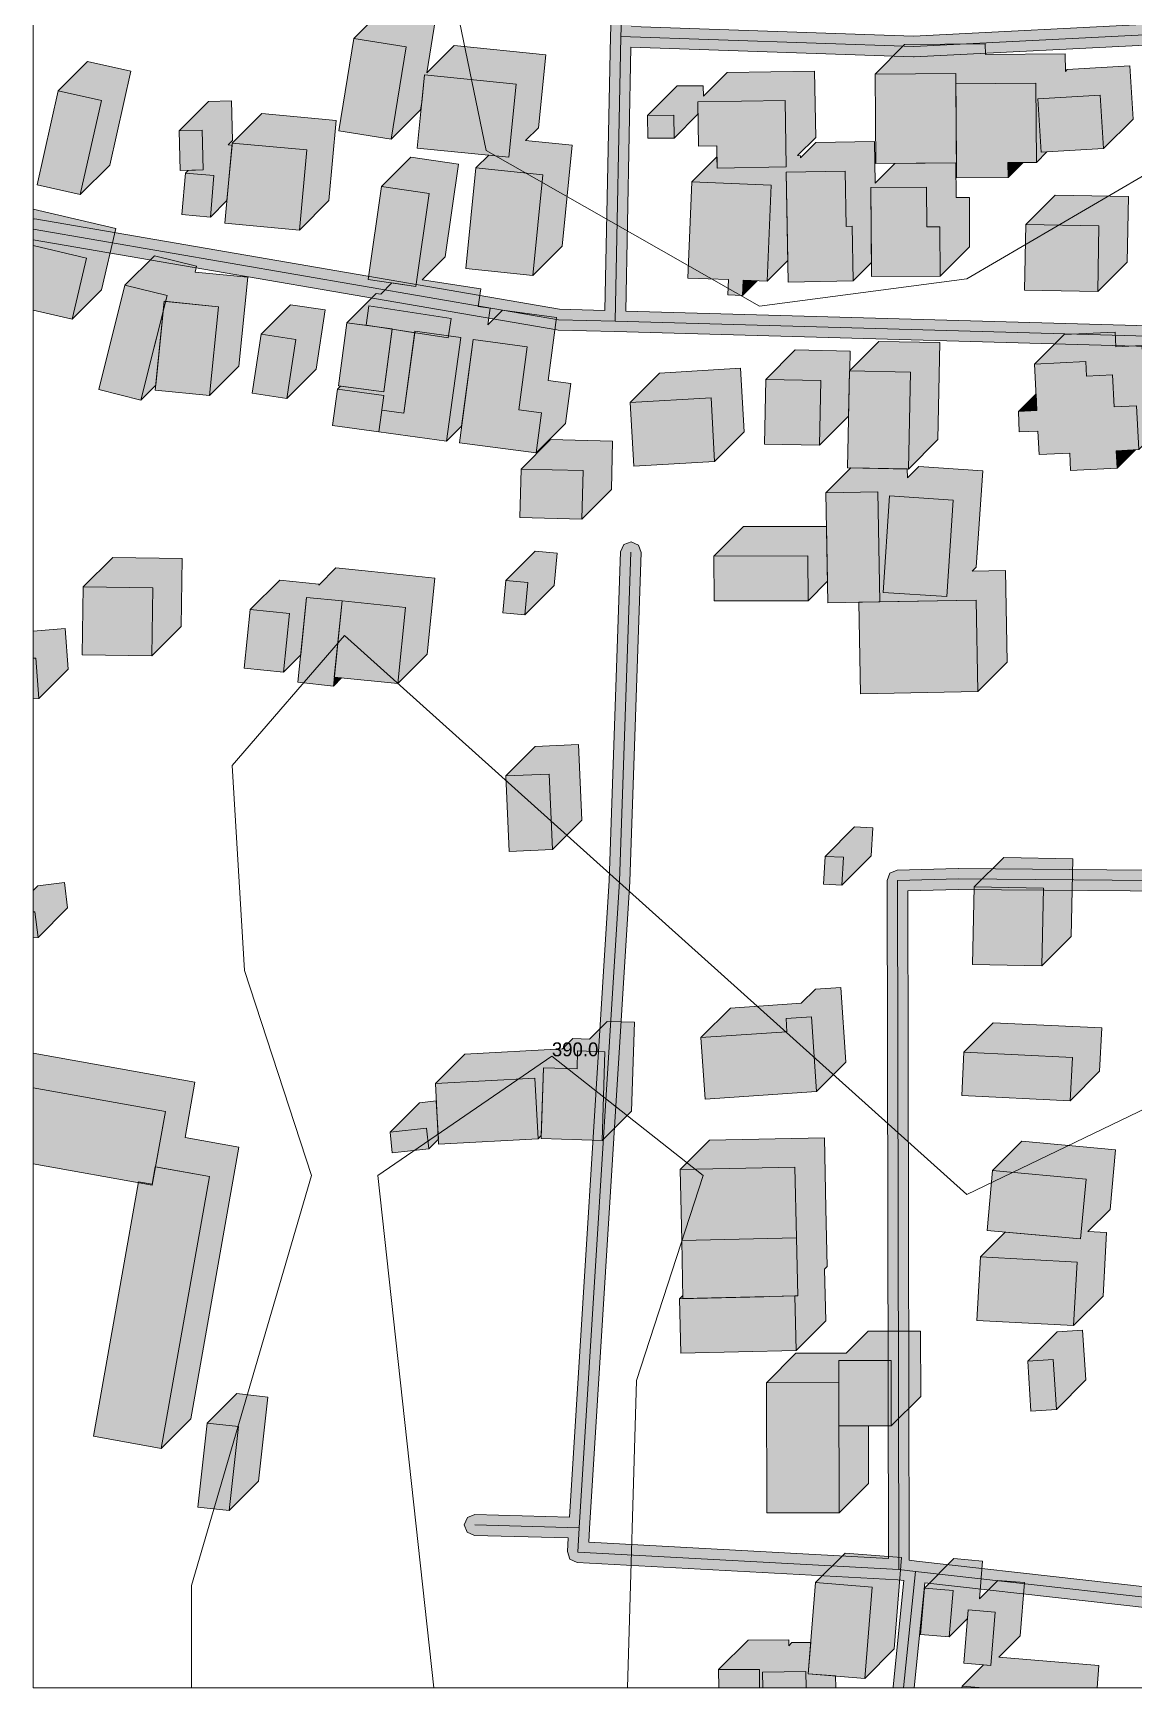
# Model space of a CAD drawing. Header units: metres. Extents: x 0 to 1017, y 0 to 414.
# Drawn here: x 0 to 158.7, y 0 to 238.6 of the extents above; entities that cross this region are included whole.
import ezdxf

# ---------------------------------------------------------------- set-up
doc = ezdxf.new("R2010")
doc.units = ezdxf.units.M
doc.header["$MEASUREMENT"] = 0
for name, color, linetype, lineweight, true_color in [('TPX_BUILDINGS', 7, 'CONTINUOUS', 0, 0x000000), ('TPX_BUILDINGS_HATCH', 7, 'CONTINUOUS', 0, 0xf0f0f0), ('TPX_BUILDINGS_SHADOWS_HATCH', 7, 'CONTINUOUS', 0, 0x000000), ('TPX_BUILDINGS_SHADOWS_OUTLINES', 7, 'CONTINUOUS', 0, 0x000000), ('TPX_FRAME_PROJECT', 7, 'CONTINUOUS', 0, 0x000000), ('TPX_RELIEF_CONTOUR_LINES', 7, 'CONTINUOUS', 0, 0x969696), ('TPX_RELIEF_CONTOUR_LINES_TEXT', 7, 'CONTINUOUS', 0, 0x000000), ('TPX_ROADS_AXES', 7, 'CONTINUOUS', 0, 0x323232), ('TPX_ROADS_CONTOURS', 7, 'CONTINUOUS', 0, 0x646464), ('TPX_ROADS_HATCH', 7, 'CONTINUOUS', 0, 0xc8c8c8)]:
    doc.layers.add(name, color=color, linetype=linetype, lineweight=lineweight, true_color=true_color)

msp = doc.modelspace()

# ---------------------------------------------------------------- hatches: boundary and pattern name
at = {"layer": 'TPX_BUILDINGS_HATCH'}
for points in [[(46.24, 237.84), (44.07, 224.52), (51.64, 223.29), (53.82, 236.61), (46.24, 237.84)], [(56.46, 232.57), (55.4, 222.03), (68.62, 220.71), (69.67, 231.24), (56.46, 232.57)], [(133.08, 232.79), (121.42, 232.7), (121.51, 219.79), (133.16, 219.88), (133.08, 232.79)], [(3.62, 230.27), (0.58, 216.73), (6.81, 215.33), (9.85, 228.87), (3.62, 230.27)], [(144.6, 231.36), (133.08, 231.27), (133.17, 217.72), (140.59, 217.77), (140.57, 219.93), (144.68, 219.96), (144.6, 231.36)], [(153.9, 229.66), (144.89, 229.1), (145.37, 221.41), (154.38, 221.97), (153.9, 229.66)], [(92.41, 226.76), (88.62, 226.73), (88.64, 223.44), (92.43, 223.46), (92.41, 226.76)], [(108.45, 228.89), (95.84, 228.67), (95.96, 222.29), (98.6, 222.33), (98.65, 219.14), (108.62, 219.32), (108.45, 228.89)], [(24.38, 224.59), (21.06, 224.5), (21.2, 218.77), (24.52, 218.86), (24.38, 224.59)], [(28.73, 222.75), (27.66, 211.19), (38.4, 210.2), (39.46, 221.76), (28.73, 222.75)], [(21.97, 218.4), (21.47, 212.42), (25.56, 212.08), (26.06, 218.05), (21.97, 218.4)], [(63.86, 219.15), (62.39, 204.64), (72.05, 203.66), (73.52, 218.17), (63.86, 219.15)], [(95, 217.14), (94.43, 203.28), (100.28, 203.05), (100.19, 200.87), (102.31, 200.78), (102.39, 202.96), (105.87, 202.83), (106.44, 216.68), (95, 217.14)], [(117.11, 218.71), (108.62, 218.57), (108.9, 202.71), (118.26, 202.87), (118.12, 210.74), (117.25, 210.72), (117.11, 218.71)], [(50.23, 216.46), (48.3, 203.05), (55.19, 202.08), (57.13, 215.48), (50.23, 216.46)], [(128.84, 216.38), (120.83, 216.34), (120.9, 203.5), (130.82, 203.54), (130.78, 210.67), (128.87, 210.65), (128.84, 216.38)], [(143.16, 210.98), (142.99, 201.52), (153.54, 201.33), (153.71, 210.79), (143.16, 210.98)], [(0, 207.98), (0, 198.66), (5.62, 197.34), (7.69, 206.17), (0, 207.98)], [(13.25, 202.26), (9.47, 187.2), (15.52, 185.69), (19.32, 200.75), (13.25, 202.26)], [(18.89, 199.93), (17.6, 187.11), (25.43, 186.33), (26.72, 199.15), (18.89, 199.93)], [(48.44, 199.28), (48.01, 196.48), (59.87, 194.66), (60.3, 197.47), (48.44, 199.28)], [(45.23, 196.83), (44.02, 187.73), (50.57, 186.86), (51.78, 195.96), (45.23, 196.83)], [(32.89, 195.2), (31.6, 186.66), (36.6, 185.91), (37.89, 194.44), (32.89, 195.2)], [(50.3, 184.23), (49.86, 181.1), (59.63, 179.76), (61.68, 194.7), (55.07, 195.61), (53.44, 183.81), (50.3, 184.23)], [(63.46, 194.4), (61.48, 179.54), (72.53, 178.06), (73.3, 183.84), (70.03, 184.27), (71.24, 193.36), (63.46, 194.4)], [(144.76, 184.17), (142.08, 184.04), (142.22, 181.09), (144.91, 181.22), (145.08, 177.83), (149.49, 178.05), (149.62, 175.55), (156.34, 175.88), (156.21, 178.38), (159.46, 178.54), (159.14, 184.87), (155.91, 184.72), (155.68, 189.32), (151.9, 189.13), (151.8, 191.24), (144.43, 190.88), (144.76, 184.17)], [(105.67, 188.66), (105.49, 179.35), (113.4, 179.2), (113.58, 188.52), (105.67, 188.66)], [(117.72, 189.89), (117.44, 175.92), (126.24, 175.74), (126.51, 189.73), (117.72, 189.89)], [(43.88, 187.27), (43.16, 182.02), (49.86, 181.1), (50.58, 186.35), (43.88, 187.27)], [(97.76, 186.02), (86.11, 185.35), (86.63, 176.18), (98.28, 176.85), (97.76, 186.02)], [(70.38, 175.74), (70.21, 168.75), (79.15, 168.53), (79.33, 175.52), (70.38, 175.74)], [(121.81, 172.45), (114.32, 172.3), (114.62, 156.45), (122.12, 156.59), (121.81, 172.45)], [(123.5, 171.87), (122.58, 157.96), (131.78, 157.36), (132.7, 171.26), (123.5, 171.87)], [(111.74, 163.24), (98.19, 163.2), (98.21, 156.72), (111.76, 156.75), (111.74, 163.24)], [(7.23, 158.76), (7.08, 148.96), (17.11, 148.81), (17.26, 158.62), (7.23, 158.76)], [(68.18, 159.66), (67.75, 154.99), (70.9, 154.7), (71.33, 159.37), (68.18, 159.66)], [(31.32, 155.5), (30.46, 147.04), (36.12, 146.47), (36.98, 154.92), (31.32, 155.5)], [(39.44, 157.24), (38.2, 144.99), (43.32, 144.46), (44.56, 156.72), (39.44, 157.24)], [(44.56, 156.72), (43.44, 145.72), (52.58, 144.8), (53.7, 155.79), (44.56, 156.72)], [(135.99, 156.85), (119.07, 156.53), (119.32, 143.33), (136.24, 143.65), (135.99, 156.85)], [(0, 148.46), (0, 142.61), (0.81, 142.67), (0.38, 148.49), (0, 148.46)], [(74.42, 131.77), (68.18, 131.5), (68.66, 120.61), (74.89, 120.88), (74.42, 131.77)], [(114.21, 119.9), (113.98, 115.91), (116.64, 115.75), (116.87, 119.76), (114.21, 119.9)], [(135.73, 115.5), (135.49, 104.29), (145.45, 104.09), (145.69, 115.3), (135.73, 115.5)], [(0, 111.88), (0, 108.13), (0.73, 108.22), (0.27, 111.91), (0, 111.88)], [(108.7, 94.61), (96.31, 93.77), (96.92, 84.9), (112.97, 86), (112.23, 96.77), (108.58, 96.51), (108.7, 94.61)], [(73.61, 89.39), (73.27, 79.21), (82.05, 78.93), (82.47, 91.73), (78.52, 91.86), (78.44, 89.24), (73.61, 89.39)], [(134.22, 91.66), (133.91, 85.41), (149.56, 84.66), (149.87, 90.91), (134.22, 91.66)], [(0, 86.53), (0, 75.58), (17.19, 72.5), (19.09, 83.11), (0, 86.53)], [(72.34, 87.9), (58.01, 87.13), (58.48, 78.4), (72.82, 79.18), (72.34, 87.9)], [(56.74, 80.7), (51.49, 80.14), (51.8, 77.17), (57.06, 77.74), (56.74, 80.7)], [(15.21, 72.98), (8.69, 36.28), (18.49, 34.54), (25.45, 73.75), (17.59, 75.15), (17.15, 72.63), (15.21, 72.98)], [(109.87, 75.09), (93.32, 74.73), (93.55, 64.51), (110.1, 64.87), (109.87, 75.09)], [(138.35, 74.58), (137.57, 65.97), (151.06, 64.73), (151.85, 73.34), (138.35, 74.58)], [(110.1, 64.87), (93.55, 64.51), (93.72, 56.16), (110.27, 56.52), (110.1, 64.87)], [(136.61, 62.15), (136.11, 52.98), (150.05, 52.24), (150.54, 61.4), (136.61, 62.15)], [(109.86, 56.53), (93.21, 56.1), (93.41, 48.25), (110.06, 48.67), (109.86, 56.53)], [(123.74, 47.21), (116.19, 47.2), (116.21, 37.77), (123.75, 37.79), (123.74, 47.21)], [(147.1, 47.35), (143.43, 47.12), (143.89, 39.92), (147.56, 40.15), (147.1, 47.35)], [(116.19, 44.03), (105.75, 44.01), (105.8, 25.22), (116.24, 25.25), (116.19, 44.03)], [(25.12, 38.19), (23.78, 26.08), (28.28, 25.59), (29.62, 37.69), (25.12, 38.19)], [(112.85, 15.19), (111.78, 2.04), (119.94, 1.37), (121.01, 14.54), (112.85, 15.19)], [(128.55, 14.4), (127.99, 7.7), (132.12, 7.35), (132.68, 14.05), (128.55, 14.4)], [(134.86, 11.24), (134.24, 3.56), (138.11, 3.25), (138.74, 10.93), (134.86, 11.24)], [(104.73, 2.67), (98.86, 2.64), (98.87, 0), (104.74, 0), (104.73, 2.67)], [(111.43, 2.36), (105.2, 2.29), (105.23, 0), (111.46, 0), (111.43, 2.36)], [(133.97, 0.25), (133.95, 0), (137.05, 0), (133.97, 0.25)]]:
    msp.add_hatch(color=256, dxfattribs=at).paths.add_polyline_path(points)
at = {"layer": 'TPX_BUILDINGS_SHADOWS_HATCH'}
for points in [[(50.48, 242.09), (46.24, 237.84), (53.82, 236.61), (51.64, 223.29), (55.89, 227.53), (56.06, 228.61), (56.46, 232.57), (69.67, 231.24), (68.62, 220.71), (65.71, 221), (63.86, 219.15), (73.52, 218.17), (72.05, 203.66), (76.29, 207.9), (77.76, 222.42), (71.01, 223.1), (72.86, 224.95), (73.92, 235.48), (60.7, 236.81), (56.76, 232.87), (58.03, 240.66), (54.17, 241.04), (54.22, 241.48), (50.48, 242.09)], [(125.66, 236.94), (121.42, 232.7), (133.08, 232.79), (133.09, 231.27), (144.6, 231.36), (144.68, 219.96), (146.19, 221.46), (145.37, 221.41), (144.89, 229.1), (153.9, 229.66), (154.38, 221.97), (158.62, 226.21), (158.14, 233.9), (149.13, 233.34), (148.86, 233.07), (148.84, 235.6), (137.33, 235.51), (137.32, 237.03), (125.66, 236.94)], [(7.87, 234.51), (3.62, 230.27), (9.85, 228.87), (6.81, 215.33), (11.06, 219.57), (14.1, 233.11), (7.87, 234.51)], [(92.86, 230.98), (88.62, 226.73), (92.41, 226.76), (92.43, 223.46), (95.88, 226.9), (95.84, 228.67), (108.45, 228.89), (108.62, 219.32), (98.65, 219.14), (98.62, 220.76), (95, 217.14), (106.44, 216.68), (105.87, 202.83), (108.85, 205.8), (108.62, 218.57), (117.11, 218.71), (117.25, 210.72), (118.12, 210.74), (118.26, 202.87), (120.89, 205.5), (120.83, 216.34), (128.84, 216.38), (128.87, 210.65), (130.78, 210.67), (130.82, 203.54), (135.06, 207.78), (135.02, 214.91), (133.11, 214.9), (133.09, 219.87), (124.29, 219.81), (121.45, 216.97), (121.35, 222.95), (112.87, 222.81), (110.67, 220.61), (110.68, 220.92), (110.24, 220.94), (112.86, 223.56), (112.69, 233.13), (100.09, 232.92), (96.66, 229.49), (96.65, 231), (92.86, 230.98)], [(25.3, 228.75), (21.06, 224.5), (24.38, 224.59), (24.52, 218.86), (22.37, 218.81), (21.97, 218.4), (26.06, 218.05), (25.56, 212.08), (27.96, 214.48), (28.7, 222.43), (28.14, 222.48), (28.77, 223.11), (28.62, 228.84), (25.3, 228.75)], [(32.97, 226.99), (28.73, 222.75), (39.46, 221.76), (38.4, 210.2), (42.64, 214.44), (43.7, 226), (32.97, 226.99)], [(49.47, 201.07), (45.23, 196.83), (48.98, 196.33), (48.01, 196.48), (48.44, 199.28), (60.3, 197.47), (59.92, 194.94), (61.68, 194.7), (59.63, 179.76), (61.8, 181.93), (63.46, 194.4), (71.24, 193.36), (70.03, 184.27), (73.3, 183.84), (72.53, 178.06), (76.78, 182.3), (77.55, 188.08), (74.28, 188.52), (75.49, 197.61), (67.71, 198.64), (65.59, 196.53), (65.92, 198.94), (64.16, 199.18), (64.55, 201.71), (56.11, 203), (59.43, 206.32), (61.37, 219.72), (54.48, 220.7), (50.23, 216.46), (57.13, 215.48), (55.19, 202.08), (51.73, 202.57), (50.14, 200.98), (49.47, 201.07)], [(142.77, 219.95), (140.57, 219.93), (140.59, 217.77), (142.77, 219.95)], [(147.4, 215.22), (143.16, 210.98), (153.71, 210.79), (153.54, 201.33), (157.78, 205.57), (157.95, 215.03), (147.4, 215.22)], [(0, 213.22), (0, 207.98), (7.69, 206.17), (5.62, 197.34), (9.86, 201.59), (11.94, 210.42), (0, 213.22)], [(17.49, 206.5), (13.25, 202.26), (19.32, 200.75), (19.1, 199.91), (26.72, 199.15), (25.43, 186.33), (29.68, 190.57), (30.96, 203.39), (23.35, 204.15), (23.56, 204.99), (17.49, 206.5)], [(102.39, 202.96), (102.31, 200.78), (104.41, 202.88), (102.39, 202.96)], [(16.78, 190.68), (15.52, 185.69), (17.68, 187.84), (18.74, 198.45), (16.78, 190.68)], [(37.13, 199.44), (32.89, 195.2), (37.89, 194.44), (36.6, 185.91), (40.84, 190.15), (42.13, 198.69), (37.13, 199.44)], [(44.31, 187.7), (43.88, 187.27), (50.58, 186.35), (49.86, 181.11), (50.3, 184.23), (53.44, 183.81), (55.04, 195.4), (51.77, 195.9), (50.57, 186.86), (44.31, 187.7)], [(109.91, 192.91), (105.67, 188.66), (113.58, 188.52), (113.4, 179.2), (117.59, 183.38), (117.72, 189.89), (126.51, 189.73), (126.24, 175.74), (130.48, 179.99), (130.75, 193.97), (121.96, 194.14), (117.77, 189.95), (117.83, 192.76), (109.91, 192.91)], [(148.68, 195.13), (144.43, 190.88), (151.8, 191.24), (151.9, 189.13), (155.68, 189.32), (155.91, 184.72), (159.14, 184.87), (159.46, 178.54), (163.7, 182.78), (163.39, 189.12), (160.15, 188.96), (159.93, 193.56), (156.14, 193.37), (156.04, 195.48), (148.68, 195.13)], [(90.35, 189.59), (86.11, 185.35), (97.76, 186.02), (98.28, 176.85), (102.52, 181.09), (102, 190.27), (90.35, 189.59)], [(144.64, 186.6), (142.08, 184.04), (144.76, 184.17), (144.64, 186.6)], [(74.63, 179.98), (70.38, 175.74), (79.33, 175.52), (79.15, 168.53), (83.4, 172.78), (83.57, 179.76), (74.63, 179.98)], [(158.97, 178.51), (156.21, 178.38), (156.34, 175.88), (158.97, 178.51)], [(102.43, 167.45), (98.19, 163.2), (111.74, 163.24), (111.76, 156.75), (114.56, 159.56), (114.42, 167.47), (102.43, 167.45)], [(11.48, 163.01), (7.23, 158.76), (17.26, 158.62), (17.11, 148.81), (21.35, 153.05), (21.5, 162.86), (11.48, 163.01)], [(72.42, 163.9), (68.18, 159.66), (71.33, 159.37), (70.9, 154.7), (75.14, 158.94), (75.57, 163.61), (72.42, 163.9)], [(35.56, 159.74), (31.32, 155.5), (36.98, 154.92), (36.12, 146.47), (38.6, 148.95), (39.44, 157.24), (44.56, 156.72), (53.7, 155.79), (52.58, 144.8), (56.82, 149.04), (57.94, 160.03), (48.8, 160.96), (43.68, 161.48), (41.2, 159), (41.22, 159.16), (35.56, 159.74)], [(0, 152.38), (0, 148.46), (0.38, 148.49), (0.81, 142.67), (5.05, 146.91), (4.62, 152.73), (0, 152.38)], [(43.45, 145.72), (43.32, 144.46), (44.48, 145.62), (43.45, 145.72)], [(72.42, 135.74), (68.18, 131.5), (74.42, 131.77), (74.89, 120.88), (79.14, 125.12), (78.66, 136.02), (72.42, 135.74)], [(118.46, 124.15), (114.21, 119.9), (116.87, 119.76), (116.64, 115.75), (120.88, 119.99), (121.11, 124), (118.46, 124.15)], [(139.97, 119.74), (135.73, 115.5), (145.69, 115.3), (145.45, 104.09), (149.7, 108.33), (149.93, 119.54), (139.97, 119.74)], [(0, 114.99), (0, 111.88), (0.27, 111.91), (0.73, 108.22), (4.97, 112.46), (4.51, 116.15), (0.69, 115.67), (0, 114.99)], [(100.55, 98.01), (96.31, 93.77), (108.7, 94.61), (108.58, 96.51), (112.23, 96.77), (112.97, 86), (117.21, 90.24), (116.47, 101.01), (112.82, 100.76), (110.77, 98.71), (100.55, 98.01)], [(62.25, 91.37), (58.01, 87.13), (72.34, 87.9), (72.82, 79.18), (73.29, 79.64), (73.61, 89.39), (78.44, 89.24), (78.52, 91.86), (82.47, 91.73), (82.05, 78.93), (86.29, 83.17), (86.71, 95.97), (82.77, 96.1), (80.22, 93.56), (77.85, 93.64), (76.35, 92.13), (62.25, 91.37)], [(138.46, 95.9), (134.22, 91.66), (149.87, 90.91), (149.56, 84.66), (153.8, 88.91), (154.11, 95.15), (138.46, 95.9)], [(0, 91.53), (0, 86.53), (19.09, 83.11), (17.67, 75.13), (25.45, 73.75), (18.49, 34.54), (22.73, 38.78), (29.69, 77.99), (21.91, 79.38), (23.34, 87.35), (0, 91.53)], [(55.73, 84.38), (51.49, 80.14), (56.74, 80.7), (57.06, 77.74), (58.44, 79.13), (58.15, 84.64), (55.73, 84.38)], [(97.56, 78.97), (93.32, 74.73), (109.87, 75.09), (110.1, 64.87), (110.27, 56.52), (109.86, 56.51), (110.06, 48.67), (114.3, 52.92), (114.11, 60.36), (114.52, 60.76), (114.34, 69.11), (114.11, 79.33), (97.56, 78.97)], [(140.18, 65.73), (136.61, 62.15), (150.54, 61.4), (150.05, 52.24), (154.3, 56.48), (154.78, 65.65), (152.12, 65.79), (155.3, 68.97), (156.09, 77.58), (142.6, 78.82), (138.35, 74.58), (151.85, 73.34), (151.06, 64.73), (140.18, 65.73)], [(93.71, 56.6), (93.21, 56.1), (105.37, 56.41), (93.72, 56.16), (93.71, 56.6)], [(109.99, 48.25), (105.75, 44.01), (116.19, 44.03), (116.24, 25.25), (120.48, 29.49), (120.46, 37.78), (116.21, 37.77), (116.19, 47.2), (123.74, 47.21), (123.75, 37.79), (128, 42.03), (127.98, 51.46), (120.44, 51.44), (117.27, 48.27), (109.99, 48.25)], [(147.67, 51.36), (143.43, 47.12), (147.1, 47.35), (147.56, 40.15), (151.81, 44.4), (151.34, 51.6), (147.67, 51.36)], [(29.37, 42.43), (25.12, 38.19), (29.62, 37.69), (28.28, 25.59), (32.52, 29.83), (33.86, 41.93), (29.37, 42.43)], [(117.09, 19.43), (112.85, 15.19), (121.01, 14.54), (119.94, 1.37), (124.19, 5.62), (125.25, 18.78), (117.09, 19.43)], [(132.8, 18.64), (128.55, 14.4), (132.68, 14.05), (132.12, 7.35), (134.76, 9.99), (134.86, 11.24), (138.74, 10.93), (138.11, 3.25), (137.06, 3.34), (133.97, 0.25), (137.05, 0), (153.44, 0), (153.7, 3.24), (139.27, 4.41), (142.36, 7.49), (142.99, 15.18), (139.1, 15.48), (136.47, 12.85), (136.92, 18.29), (132.8, 18.64)], [(103.1, 6.89), (98.86, 2.64), (104.73, 2.67), (104.74, 0), (105.23, 0), (105.2, 2.29), (111.43, 2.36), (111.46, 0), (115.75, 0), (115.73, 1.72), (111.78, 2.04), (112.15, 6.56), (109.44, 6.53), (108.97, 6.06), (108.97, 6.91), (103.1, 6.89)]]:
    msp.add_hatch(color=256, dxfattribs=at).paths.add_polyline_path(points)
h = msp.add_hatch(color=256, dxfattribs=at)
h.paths.add_polyline_path([(117.93, 175.91), (114.32, 172.3), (121.81, 172.45), (122.12, 156.59), (135.99, 156.85), (136.24, 143.65), (140.49, 147.89), (140.24, 161.1), (135.43, 161.01), (136.02, 161.6), (136.94, 175.5), (127.74, 176.12), (126.1, 174.47), (126.07, 175.75), (117.93, 175.91)])
h.paths.add_polyline_path([(122.58, 157.96), (123.5, 171.87), (132.7, 171.26), (131.78, 157.36), (122.58, 157.96)], flags=16)
at = {"layer": 'TPX_ROADS_HATCH'}
h = msp.add_hatch(color=256, dxfattribs=at)
h.paths.add_polyline_path([(0, 211.75), (0, 208.8), (75.51, 195.8), (75.72, 195.78), (83.9, 195.55), (176.22, 192.99), (174.12, 163.61), (170.84, 117.82), (133.45, 118.14), (133.39, 118.14), (124.61, 117.91), (123.57, 117.46), (123.15, 116.41), (123.34, 18.66), (80.13, 20.99), (80.26, 23), (86.06, 116.25), (86.06, 116.29), (87.71, 163.69), (87.31, 164.77), (86.27, 165.24), (85.19, 164.84), (84.72, 163.8), (83.07, 116.41), (77.35, 24.63), (63.72, 24.99), (62.65, 24.58), (62.18, 23.53), (62.59, 22.46), (63.64, 21.99), (77.17, 21.63), (77.05, 19.66), (77.42, 18.57), (78.46, 18.07), (124.71, 15.58), (125.59, 15.48), (124.04, 0.15), (124.09, 0), (127.04, 0), (128.58, 15.14), (174.83, 9.95), (179.45, 8.26), (176.24, 0.58), (176.24, 0), (179.25, 0), (182.82, 8.55), (184.84, 13.61), (221.37, 12.23), (222.44, 12.63), (222.92, 13.67), (222.52, 14.75), (221.48, 15.22), (186.02, 16.57), (209.88, 76.47), (230.41, 74.36), (230.53, 74.35), (251.29, 73.85), (252.37, 74.27), (252.83, 75.32), (252.42, 76.39), (251.37, 76.85), (230.66, 77.35), (211.14, 79.36), (224.95, 109.58), (224.97, 109.63), (232.47, 127.73), (239.98, 145.26), (240.06, 145.54), (241.77, 153.72), (241.72, 154.51), (240.53, 158), (239.84, 158.82), (235.72, 161.12), (235.24, 161.29), (225.26, 162.97), (216.54, 164.44), (216.89, 233.73), (216.45, 234.79), (215.39, 235.24), (214.33, 234.8), (213.89, 233.75), (213.54, 164.29), (209.01, 162.9), (177.22, 164.91), (179.33, 194.33), (179.33, 194.43), (179.57, 230.73), (179.14, 231.8), (178.08, 232.24), (177.01, 231.81), (176.57, 230.75), (176.34, 195.98), (85.47, 198.51), (86.22, 236.58), (126.94, 235.17), (127.07, 235.18), (163.23, 237.01), (163.78, 237.15), (167.25, 238.77), (172.27, 241.08), (172.61, 241.3), (175.95, 244.14), (176.35, 244.67), (178.53, 249.55), (178.65, 250.01), (179.31, 256.56), (185.97, 306.28), (185.68, 307.39), (184.69, 307.97), (183.58, 307.67), (183, 306.68), (176.34, 256.94), (176.33, 256.89), (175.69, 250.56), (173.75, 246.2), (170.83, 243.72), (165.99, 241.49), (162.78, 240), (126.98, 238.18), (86.31, 239.57), (87.61, 271.69), (88.05, 273.22), (88.73, 274.11), (89.45, 274.49), (154.24, 268.55), (155.33, 268.89), (155.87, 269.9), (155.53, 271), (154.51, 271.54), (89.28, 277.52), (88.44, 277.35), (87.04, 276.61), (86.54, 276.2), (85.95, 275.42), (82.41, 275.47), (70.69, 277.43), (56.29, 281.76), (50.52, 285.39), (43.97, 291.4), (41.32, 293.83), (40.24, 294.22), (39.2, 293.74), (38.81, 292.66), (39.29, 291.62), (41.94, 289.19), (48.59, 283.08), (48.81, 282.92), (54.87, 279.11), (55.24, 278.94), (69.92, 274.53), (70.1, 274.49), (82.03, 272.49), (82.26, 272.47), (84.7, 272.43), (84.68, 272.35), (84.62, 271.99), (83.25, 238.19), (83.25, 238.16), (82.47, 198.59), (75.91, 198.77), (0.25, 211.8), (0, 211.75)])
h.paths.add_polyline_path([(126.15, 114.95), (133.45, 115.14), (170.63, 114.82), (166.11, 51.72), (166.47, 50.63), (167.5, 50.12), (168.59, 50.48), (169.1, 51.51), (173.63, 114.68), (215.88, 111.04), (221.51, 109.28), (207.54, 78.7), (207.51, 78.63), (182.44, 15.71), (180.58, 11.04), (175.7, 12.83), (175.35, 12.91), (127.4, 18.29), (126.34, 18.41), (126.15, 114.95)], flags=16)
h.paths.add_polyline_path([(173.84, 117.68), (177.01, 161.91), (209.09, 159.89), (209.62, 159.95), (215.13, 161.64), (224.77, 160.01), (234.48, 158.37), (237.88, 156.48), (238.75, 153.93), (237.16, 146.3), (229.71, 128.91), (222.73, 112.04), (216.62, 113.95), (216.3, 114.02), (173.84, 117.68)], flags=16)

# ---------------------------------------------------------------- linework, layer by layer
at = {"layer": 'TPX_BUILDINGS', "elevation": 0.04}
for points in [[(46.24, 237.84), (44.07, 224.52), (51.64, 223.29), (53.82, 236.61)], [(56.46, 232.57), (55.4, 222.03), (68.62, 220.71), (69.67, 231.24)], [(133.08, 232.79), (121.42, 232.7), (121.51, 219.79), (133.16, 219.88)], [(3.62, 230.27), (0.58, 216.73), (6.81, 215.33), (9.85, 228.87)], [(144.6, 231.36), (133.08, 231.27), (133.17, 217.72), (140.59, 217.77), (140.57, 219.93), (144.68, 219.96)], [(153.9, 229.66), (144.89, 229.1), (145.37, 221.41), (154.38, 221.97)], [(92.41, 226.76), (88.62, 226.73), (88.64, 223.44), (92.43, 223.46)], [(108.45, 228.89), (95.84, 228.67), (95.96, 222.29), (98.6, 222.33), (98.65, 219.14), (108.62, 219.32)], [(24.38, 224.59), (21.06, 224.5), (21.2, 218.77), (24.52, 218.86)], [(28.73, 222.75), (27.66, 211.19), (38.4, 210.2), (39.46, 221.76)], [(21.97, 218.4), (21.47, 212.42), (25.56, 212.08), (26.06, 218.05)], [(63.86, 219.15), (62.39, 204.64), (72.05, 203.66), (73.52, 218.17)], [(95, 217.14), (94.43, 203.28), (100.28, 203.05), (100.19, 200.87), (102.31, 200.78), (102.39, 202.96), (105.87, 202.83), (106.44, 216.68)], [(117.11, 218.71), (108.62, 218.57), (108.9, 202.71), (118.26, 202.87), (118.12, 210.74), (117.25, 210.72)], [(50.23, 216.46), (48.3, 203.05), (55.19, 202.08), (57.13, 215.48)], [(128.84, 216.38), (120.83, 216.34), (120.9, 203.5), (130.82, 203.54), (130.78, 210.67), (128.87, 210.65)], [(143.16, 210.98), (142.99, 201.52), (153.54, 201.33), (153.71, 210.79)], [(0, 207.98), (0, 198.66), (5.62, 197.34), (7.69, 206.17)], [(13.25, 202.26), (9.47, 187.2), (15.52, 185.69), (19.32, 200.75)], [(18.89, 199.93), (17.6, 187.11), (25.43, 186.33), (26.72, 199.15)], [(48.44, 199.28), (48.01, 196.48), (59.87, 194.66), (60.3, 197.47)], [(45.23, 196.83), (44.02, 187.73), (50.57, 186.86), (51.78, 195.96)], [(32.89, 195.2), (31.6, 186.66), (36.6, 185.91), (37.89, 194.44)], [(50.3, 184.23), (49.86, 181.1), (59.63, 179.76), (61.68, 194.7), (55.07, 195.61), (53.44, 183.81)], [(63.46, 194.4), (61.48, 179.54), (72.53, 178.06), (73.3, 183.84), (70.03, 184.27), (71.24, 193.36)], [(144.76, 184.17), (142.08, 184.04), (142.22, 181.09), (144.91, 181.22), (145.08, 177.83), (149.49, 178.05), (149.62, 175.55), (156.34, 175.88), (156.21, 178.38), (159.46, 178.54), (159.14, 184.87), (155.91, 184.72), (155.68, 189.32), (151.9, 189.13), (151.8, 191.24), (144.43, 190.88)], [(105.67, 188.66), (105.49, 179.35), (113.4, 179.2), (113.58, 188.52)], [(117.72, 189.89), (117.44, 175.92), (126.24, 175.74), (126.51, 189.73)], [(43.88, 187.27), (43.16, 182.02), (49.86, 181.1), (50.58, 186.35)], [(97.76, 186.02), (86.11, 185.35), (86.63, 176.18), (98.28, 176.85)], [(70.38, 175.74), (70.21, 168.75), (79.15, 168.53), (79.33, 175.52)], [(121.81, 172.45), (114.32, 172.3), (114.62, 156.45), (122.12, 156.59)], [(123.5, 171.87), (122.58, 157.96), (131.78, 157.36), (132.7, 171.26)], [(111.74, 163.24), (98.19, 163.2), (98.21, 156.72), (111.76, 156.75)], [(7.23, 158.76), (7.08, 148.96), (17.11, 148.81), (17.26, 158.62)], [(68.18, 159.66), (67.75, 154.99), (70.9, 154.7), (71.33, 159.37)], [(31.32, 155.5), (30.46, 147.04), (36.12, 146.47), (36.98, 154.92)], [(39.44, 157.24), (38.2, 144.99), (43.32, 144.46), (44.56, 156.72)], [(44.56, 156.72), (43.44, 145.72), (52.58, 144.8), (53.7, 155.79)], [(135.99, 156.85), (119.07, 156.53), (119.32, 143.33), (136.24, 143.65)], [(0, 148.46), (0, 142.61), (0.81, 142.67), (0.38, 148.49)], [(74.42, 131.77), (68.18, 131.5), (68.66, 120.61), (74.89, 120.88)], [(114.21, 119.9), (113.98, 115.91), (116.64, 115.75), (116.87, 119.76)], [(135.73, 115.5), (135.49, 104.29), (145.45, 104.09), (145.69, 115.3)], [(0, 111.88), (0, 108.13), (0.73, 108.22), (0.27, 111.91)], [(108.7, 94.61), (96.31, 93.77), (96.92, 84.9), (112.97, 86), (112.23, 96.77), (108.58, 96.51)], [(73.61, 89.39), (73.27, 79.21), (82.05, 78.93), (82.47, 91.73), (78.52, 91.86), (78.44, 89.24)], [(134.22, 91.66), (133.91, 85.41), (149.56, 84.66), (149.87, 90.91)], [(0, 86.53), (0, 75.58), (17.19, 72.5), (19.09, 83.11)], [(72.34, 87.9), (58.01, 87.13), (58.48, 78.4), (72.82, 79.18)], [(56.74, 80.7), (51.49, 80.14), (51.8, 77.17), (57.06, 77.74)], [(15.21, 72.98), (8.69, 36.28), (18.49, 34.54), (25.45, 73.75), (17.59, 75.15), (17.15, 72.63)], [(109.87, 75.09), (93.32, 74.73), (93.55, 64.51), (110.1, 64.87)], [(138.35, 74.58), (137.57, 65.97), (151.06, 64.73), (151.85, 73.34)], [(110.1, 64.87), (93.55, 64.51), (93.72, 56.16), (110.27, 56.52)], [(136.61, 62.15), (136.11, 52.98), (150.05, 52.24), (150.54, 61.4)], [(109.86, 56.53), (93.21, 56.1), (93.41, 48.25), (110.06, 48.67)], [(123.74, 47.21), (116.19, 47.2), (116.21, 37.77), (123.75, 37.79)], [(147.1, 47.35), (143.43, 47.12), (143.89, 39.92), (147.56, 40.15)], [(116.19, 44.03), (105.75, 44.01), (105.8, 25.22), (116.24, 25.25)], [(25.12, 38.19), (23.78, 26.08), (28.28, 25.59), (29.62, 37.69)], [(112.85, 15.19), (111.78, 2.04), (119.94, 1.37), (121.01, 14.54)], [(128.55, 14.4), (127.99, 7.7), (132.12, 7.35), (132.68, 14.05)], [(134.86, 11.24), (134.24, 3.56), (138.11, 3.25), (138.74, 10.93)], [(104.73, 2.67), (98.86, 2.64), (98.87, 0), (104.74, 0)], [(111.43, 2.36), (105.2, 2.29), (105.23, 0), (111.46, 0)], [(133.97, 0.25), (133.95, 0), (137.05, 0)]]:
    msp.add_lwpolyline(points, close=True, dxfattribs=at)
at = {"layer": 'TPX_BUILDINGS_SHADOWS_OUTLINES', "elevation": 0.04}
for points in [[(50.48, 242.09), (46.24, 237.84), (53.82, 236.61), (51.64, 223.29), (55.89, 227.53), (56.06, 228.61), (56.46, 232.57), (69.67, 231.24), (68.62, 220.71), (65.71, 221), (63.86, 219.15), (73.52, 218.17), (72.05, 203.66), (76.29, 207.9), (77.76, 222.42), (71.01, 223.1), (72.86, 224.95), (73.92, 235.48), (60.7, 236.81), (56.76, 232.87), (58.03, 240.66), (54.17, 241.04), (54.22, 241.48)], [(125.66, 236.94), (121.42, 232.7), (133.08, 232.79), (133.09, 231.27), (144.6, 231.36), (144.68, 219.96), (146.19, 221.46), (145.37, 221.41), (144.89, 229.1), (153.9, 229.66), (154.38, 221.97), (158.62, 226.21), (158.14, 233.9), (149.13, 233.34), (148.86, 233.07), (148.84, 235.6), (137.33, 235.51), (137.32, 237.03)], [(7.87, 234.51), (3.62, 230.27), (9.85, 228.87), (6.81, 215.33), (11.06, 219.57), (14.1, 233.11)], [(92.86, 230.98), (88.62, 226.73), (92.41, 226.76), (92.43, 223.46), (95.88, 226.9), (95.84, 228.67), (108.45, 228.89), (108.62, 219.32), (98.65, 219.14), (98.62, 220.76), (95, 217.14), (106.44, 216.68), (105.87, 202.83), (108.85, 205.8), (108.62, 218.57), (117.11, 218.71), (117.25, 210.72), (118.12, 210.74), (118.26, 202.87), (120.89, 205.5), (120.83, 216.34), (128.84, 216.38), (128.87, 210.65), (130.78, 210.67), (130.82, 203.54), (135.06, 207.78), (135.02, 214.91), (133.11, 214.9), (133.09, 219.87), (124.29, 219.81), (121.45, 216.97), (121.35, 222.95), (112.87, 222.81), (110.67, 220.61), (110.68, 220.92), (110.24, 220.94), (112.86, 223.56), (112.69, 233.13), (100.09, 232.92), (96.66, 229.49), (96.65, 231)], [(25.3, 228.75), (21.06, 224.5), (24.38, 224.59), (24.52, 218.86), (22.37, 218.81), (21.97, 218.4), (26.06, 218.05), (25.56, 212.08), (27.96, 214.48), (28.7, 222.43), (28.14, 222.48), (28.77, 223.11), (28.62, 228.84)], [(32.97, 226.99), (28.73, 222.75), (39.46, 221.76), (38.4, 210.2), (42.64, 214.44), (43.7, 226)], [(49.47, 201.07), (45.23, 196.83), (48.98, 196.33), (48.01, 196.48), (48.44, 199.28), (60.3, 197.47), (59.92, 194.94), (61.68, 194.7), (59.63, 179.76), (61.8, 181.93), (63.46, 194.4), (71.24, 193.36), (70.03, 184.27), (73.3, 183.84), (72.53, 178.06), (76.78, 182.3), (77.55, 188.08), (74.28, 188.52), (75.49, 197.61), (67.71, 198.64), (65.59, 196.53), (65.92, 198.94), (64.16, 199.18), (64.55, 201.71), (56.11, 203), (59.43, 206.32), (61.37, 219.72), (54.48, 220.7), (50.23, 216.46), (57.13, 215.48), (55.19, 202.08), (51.73, 202.57), (50.14, 200.98)], [(142.77, 219.95), (140.57, 219.93), (140.59, 217.77)], [(147.4, 215.22), (143.16, 210.98), (153.71, 210.79), (153.54, 201.33), (157.78, 205.57), (157.95, 215.03)], [(0, 213.22), (0, 207.98), (7.69, 206.17), (5.62, 197.34), (9.86, 201.59), (11.94, 210.42)], [(17.49, 206.5), (13.25, 202.26), (19.32, 200.75), (19.1, 199.91), (26.72, 199.15), (25.43, 186.33), (29.68, 190.57), (30.96, 203.39), (23.35, 204.15), (23.56, 204.99)], [(102.39, 202.96), (102.31, 200.78), (104.41, 202.88)], [(16.78, 190.68), (15.52, 185.69), (17.68, 187.84), (18.74, 198.45)], [(37.13, 199.44), (32.89, 195.2), (37.89, 194.44), (36.6, 185.91), (40.84, 190.15), (42.13, 198.69)], [(44.31, 187.7), (43.88, 187.27), (50.58, 186.35), (49.86, 181.11), (50.3, 184.23), (53.44, 183.81), (55.04, 195.4), (51.77, 195.9), (50.57, 186.86)], [(109.91, 192.91), (105.67, 188.66), (113.58, 188.52), (113.4, 179.2), (117.59, 183.38), (117.72, 189.89), (126.51, 189.73), (126.24, 175.74), (130.48, 179.99), (130.75, 193.97), (121.96, 194.14), (117.77, 189.95), (117.83, 192.76)], [(148.68, 195.13), (144.43, 190.88), (151.8, 191.24), (151.9, 189.13), (155.68, 189.32), (155.91, 184.72), (159.14, 184.87), (159.46, 178.54), (163.7, 182.78), (163.39, 189.12), (160.15, 188.96), (159.93, 193.56), (156.14, 193.37), (156.04, 195.48)], [(90.35, 189.59), (86.11, 185.35), (97.76, 186.02), (98.28, 176.85), (102.52, 181.09), (102, 190.27)], [(144.64, 186.6), (142.08, 184.04), (144.76, 184.17)], [(74.63, 179.98), (70.38, 175.74), (79.33, 175.52), (79.15, 168.53), (83.4, 172.78), (83.57, 179.76)], [(158.97, 178.51), (156.21, 178.38), (156.34, 175.88)], [(117.93, 175.91), (114.32, 172.3), (121.81, 172.45), (122.12, 156.59), (135.99, 156.85), (136.24, 143.65), (140.49, 147.89), (140.24, 161.1), (135.43, 161.01), (136.02, 161.6), (136.94, 175.5), (127.74, 176.12), (126.1, 174.47), (126.07, 175.75)], [(122.58, 157.96), (123.5, 171.87), (132.7, 171.26), (131.78, 157.36)], [(102.43, 167.45), (98.19, 163.2), (111.74, 163.24), (111.76, 156.75), (114.56, 159.56), (114.42, 167.47)], [(11.48, 163.01), (7.23, 158.76), (17.26, 158.62), (17.11, 148.81), (21.35, 153.05), (21.5, 162.86)], [(72.42, 163.9), (68.18, 159.66), (71.33, 159.37), (70.9, 154.7), (75.14, 158.94), (75.57, 163.61)], [(35.56, 159.74), (31.32, 155.5), (36.98, 154.92), (36.12, 146.47), (38.6, 148.95), (39.44, 157.24), (44.56, 156.72), (53.7, 155.79), (52.58, 144.8), (56.82, 149.04), (57.94, 160.03), (48.8, 160.96), (43.68, 161.48), (41.2, 159), (41.22, 159.16)], [(0, 152.38), (0, 148.46), (0.38, 148.49), (0.81, 142.67), (5.05, 146.91), (4.62, 152.73)], [(43.45, 145.72), (43.32, 144.46), (44.48, 145.62)], [(72.42, 135.74), (68.18, 131.5), (74.42, 131.77), (74.89, 120.88), (79.14, 125.12), (78.66, 136.02)], [(118.46, 124.15), (114.21, 119.9), (116.87, 119.76), (116.64, 115.75), (120.88, 119.99), (121.11, 124)], [(139.97, 119.74), (135.73, 115.5), (145.69, 115.3), (145.45, 104.09), (149.7, 108.33), (149.93, 119.54)], [(0, 114.99), (0, 111.88), (0.27, 111.91), (0.73, 108.22), (4.97, 112.46), (4.51, 116.15), (0.69, 115.67)], [(100.55, 98.01), (96.31, 93.77), (108.7, 94.61), (108.58, 96.51), (112.23, 96.77), (112.97, 86), (117.21, 90.24), (116.47, 101.01), (112.82, 100.76), (110.77, 98.71)], [(62.25, 91.37), (58.01, 87.13), (72.34, 87.9), (72.82, 79.18), (73.29, 79.64), (73.61, 89.39), (78.44, 89.24), (78.52, 91.86), (82.47, 91.73), (82.05, 78.93), (86.29, 83.17), (86.71, 95.97), (82.77, 96.1), (80.22, 93.56), (77.85, 93.64), (76.35, 92.13)], [(138.46, 95.9), (134.22, 91.66), (149.87, 90.91), (149.56, 84.66), (153.8, 88.91), (154.11, 95.15)], [(0, 91.53), (0, 86.53), (19.09, 83.11), (17.67, 75.13), (25.45, 73.75), (18.49, 34.54), (22.73, 38.78), (29.69, 77.99), (21.91, 79.38), (23.34, 87.35)], [(55.73, 84.38), (51.49, 80.14), (56.74, 80.7), (57.06, 77.74), (58.44, 79.13), (58.15, 84.64)], [(97.56, 78.97), (93.32, 74.73), (109.87, 75.09), (110.1, 64.87), (110.27, 56.52), (109.86, 56.51), (110.06, 48.67), (114.3, 52.92), (114.11, 60.36), (114.52, 60.76), (114.34, 69.11), (114.11, 79.33)], [(140.18, 65.73), (136.61, 62.15), (150.54, 61.4), (150.05, 52.24), (154.3, 56.48), (154.78, 65.65), (152.12, 65.79), (155.3, 68.97), (156.09, 77.58), (142.6, 78.82), (138.35, 74.58), (151.85, 73.34), (151.06, 64.73)], [(93.71, 56.6), (93.21, 56.1), (105.37, 56.41), (93.72, 56.16)], [(109.99, 48.25), (105.75, 44.01), (116.19, 44.03), (116.24, 25.25), (120.48, 29.49), (120.46, 37.78), (116.21, 37.77), (116.19, 47.2), (123.74, 47.21), (123.75, 37.79), (128, 42.03), (127.98, 51.46), (120.44, 51.44), (117.27, 48.27)], [(147.67, 51.36), (143.43, 47.12), (147.1, 47.35), (147.56, 40.15), (151.81, 44.4), (151.34, 51.6)], [(29.37, 42.43), (25.12, 38.19), (29.62, 37.69), (28.28, 25.59), (32.52, 29.83), (33.86, 41.93)], [(117.09, 19.43), (112.85, 15.19), (121.01, 14.54), (119.94, 1.37), (124.19, 5.62), (125.25, 18.78)], [(132.8, 18.64), (128.55, 14.4), (132.68, 14.05), (132.12, 7.35), (134.76, 9.99), (134.86, 11.24), (138.74, 10.93), (138.11, 3.25), (137.06, 3.34), (133.97, 0.25), (137.05, 0), (153.44, 0), (153.7, 3.24), (139.27, 4.41), (142.36, 7.49), (142.99, 15.18), (139.1, 15.48), (136.47, 12.85), (136.92, 18.29)], [(103.1, 6.89), (98.86, 2.64), (104.73, 2.67), (104.74, 0), (105.23, 0), (105.2, 2.29), (111.43, 2.36), (111.46, 0), (115.75, 0), (115.73, 1.72), (111.78, 2.04), (112.15, 6.56), (109.44, 6.53), (108.97, 6.06), (108.97, 6.91)]]:
    msp.add_lwpolyline(points, close=True, dxfattribs=at)
at = {"layer": 'TPX_FRAME_PROJECT', "elevation": 0}
msp.add_lwpolyline([(0, 0), (1017.49, 0), (1017.49, 413.77), (0, 413.77)], close=True, dxfattribs=at)
at = {"layer": 'TPX_RELIEF_CONTOUR_LINES', "elevation": 0.05}
for points in [[(284.3, 211.45), (248.43, 221.66), (254.98, 251.22), (278.89, 280.77), (254.37, 288.31), (224.45, 259.03), (204.64, 280.77), (194.49, 310.33), (164.59, 318.63), (139.78, 310.33), (143.31, 280.77), (164.59, 256.76), (197.62, 251.22), (194.52, 225.49), (164.59, 220.65), (134.67, 203.17), (104.74, 199.24), (65.32, 221.66), (53.15, 280.77), (14.96, 320.32), (0, 320.32)], [(279.41, 0), (279.41, 14.78), (294.03, 44.33), (295.36, 73.89), (254.37, 119.99), (224.45, 74.47), (194.52, 85.69), (164.59, 85.55), (134.67, 71.13), (44.89, 151.72), (28.7, 133), (30.51, 103.44), (40.17, 73.89), (22.83, 14.78), (22.83, 0)], [(85.71, 0), (87.02, 44.33), (96.62, 73.89), (74.82, 91.07), (49.72, 73.89), (57.77, 0)]]:
    msp.add_lwpolyline(points, dxfattribs=at)
at = {"layer": 'TPX_ROADS_AXES', "elevation": 0.03}
for points in [[(84.75, 238.13), (126.99, 236.67), (163.15, 238.51), (166.62, 240.13), (171.64, 242.44), (174.98, 245.28), (177.16, 250.16), (177.82, 256.74), (184.49, 306.48)], [(84.75, 238.13), (86.12, 271.93), (86.68, 273.91), (87.74, 275.29), (89.14, 276.03), (154.37, 270.04)], [(83.94, 197.05), (84.75, 238.13)], [(0, 210.32), (75.77, 197.28), (83.94, 197.05)], [(83.94, 197.05), (177.83, 194.44)], [(84.57, 116.34), (86.22, 163.75)], [(84.57, 116.34), (78.76, 23.09), (78.54, 19.57)], [(124.65, 116.41), (133.43, 116.64), (172.24, 116.31)], [(124.84, 17.07), (124.65, 116.41)], [(78.76, 23.09), (63.68, 23.49)], [(78.54, 19.57), (124.84, 17.07)], [(127.24, 16.8), (124.84, 17.07)], [(125.54, 0), (127.24, 16.8)], [(181.44, 9.13), (175.18, 11.42), (127.24, 16.8)]]:
    msp.add_lwpolyline(points, dxfattribs=at)
at = {"layer": 'TPX_ROADS_CONTOURS', "elevation": 0.03}
for points in [[(84.62, 271.99), (83.25, 238.19), (83.25, 238.16), (82.47, 198.59), (75.91, 198.77), (0.25, 211.8), (0, 211.75), (0, 208.8), (75.51, 195.8), (75.72, 195.78), (83.9, 195.55), (176.22, 192.99)], [(162.78, 240), (126.98, 238.18), (86.31, 239.57)], [(176.34, 195.98), (85.47, 198.51), (86.22, 236.58), (126.94, 235.17), (127.07, 235.18), (163.23, 237.01)], [(170.84, 117.82), (133.45, 118.14), (133.39, 118.14), (124.61, 117.91), (123.57, 117.46), (123.15, 116.41), (123.34, 18.66), (80.13, 20.99), (80.26, 23), (86.06, 116.25), (86.06, 116.29), (87.71, 163.69), (87.31, 164.77), (86.27, 165.24), (85.19, 164.84), (84.72, 163.8), (83.07, 116.41), (77.35, 24.63), (63.72, 24.99), (62.65, 24.58), (62.18, 23.53), (62.59, 22.46), (63.64, 21.99), (77.17, 21.63), (77.05, 19.66), (77.42, 18.57), (78.46, 18.07), (124.71, 15.58), (125.59, 15.48), (124.04, 0.15), (124.09, 0), (127.04, 0), (128.58, 15.14), (174.83, 9.95)]]:
    msp.add_lwpolyline(points, dxfattribs=at)
msp.add_lwpolyline([(126.15, 114.95), (133.45, 115.14), (170.63, 114.82), (166.11, 51.72), (166.47, 50.63), (167.5, 50.12), (168.59, 50.48), (169.1, 51.51), (173.63, 114.68), (215.88, 111.04), (221.51, 109.28), (207.54, 78.7), (207.51, 78.63), (182.44, 15.71), (180.58, 11.04), (175.7, 12.83), (175.35, 12.91), (127.4, 18.29), (126.34, 18.41)], close=True, dxfattribs=at)

# ---------------------------------------------------------------- texts
at = {"layer": 'TPX_RELIEF_CONTOUR_LINES_TEXT'}
msp.add_text('390.0', height=2, dxfattribs=at).set_placement((74.82, 91.07, 0.05))

doc.saveas('drawing.dxf')
